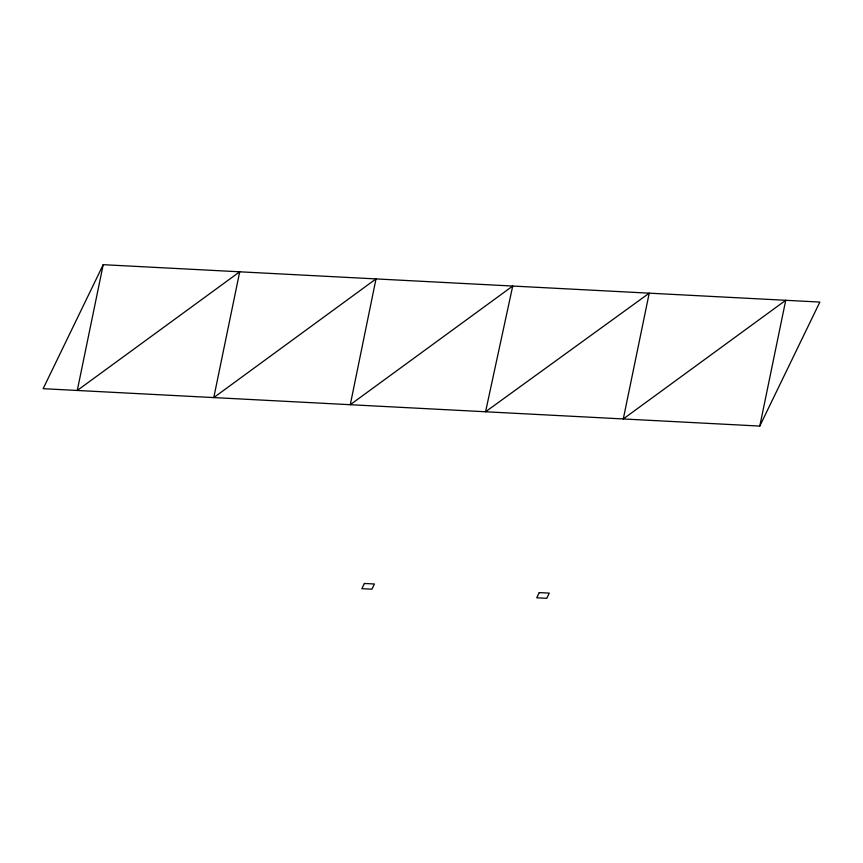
<?xml version="1.0" encoding="UTF-8"?>
<svg xmlns="http://www.w3.org/2000/svg" width="863" height="863" viewBox="0 0 863 863"><rect width="100%" height="100%" fill="white"/><g stroke="black" fill="none" stroke-linecap="round" stroke-linejoin="round"><path stroke-width="1.29" d="M103.204 264.682L77.271 390.464L239.709 271.802L213.776 397.584L376.009 278.911L350.281 404.704L512.719 286.052L485.567 411.759L649.224 293.172L623.291 418.943L785.729 300.292L759.796 426.074L43.15 388.684L103.204 264.682L819.85 302.072L759.796 426.074M364.391 583.464L361.867 588.674L371.899 589.192L374.423 583.992L364.391 583.464M539.246 592.59L536.732 597.789L546.764 598.318L549.278 593.108L539.246 592.59"/></g></svg>
